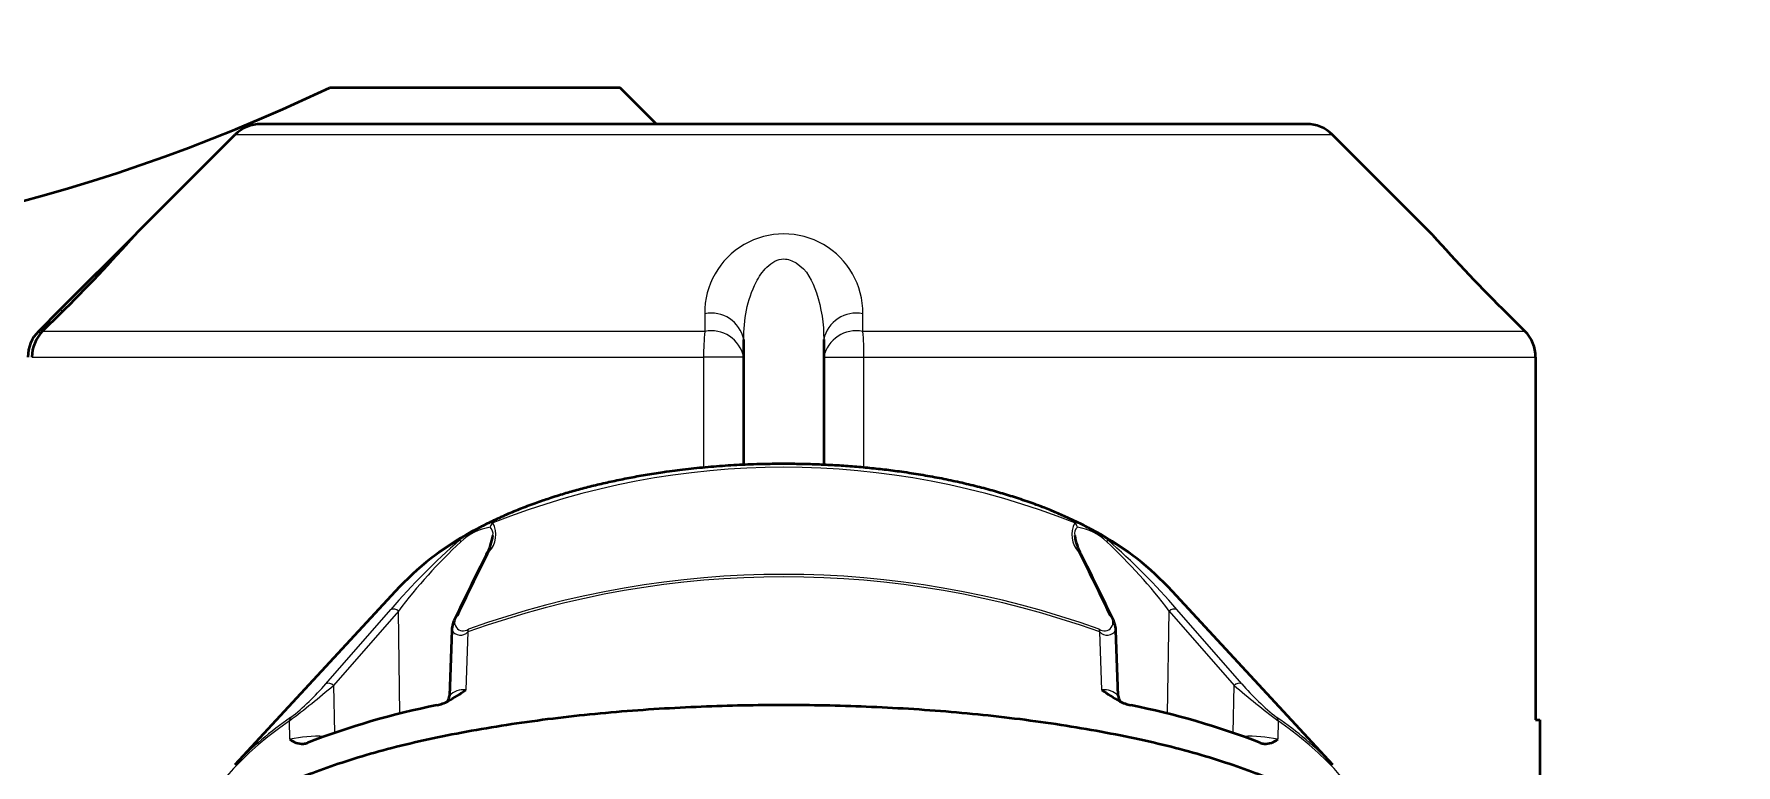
# Model space of a CAD drawing. Header units: millimetres. Extents: x 116 to 5831, y 100 to 4110.
# Drawn here: x 4337 to 4571.1, y 2874 to 2974.6 of the extents above; entities that cross this region are included whole.
import ezdxf

# ---------------------------------------------------------------- set-up
doc = ezdxf.new("R2010")
doc.units = ezdxf.units.MM
doc.header["$MEASUREMENT"] = 0
doc.layers.get('0').update_dxf_attribs({"lineweight": 18})
doc.layers.add('图层0000', color=7, linetype='Continuous', lineweight=25)
doc.layers.add('图层1', color=7, linetype='Continuous', lineweight=35)
doc.dimstyles.new('线性样式 (GB)', dxfattribs={"dimtxt": 2, "dimasz": 2, "dimexe": 1, "dimexo": 0.5, "dimgap": 0.5, "dimtad": 1, "dimdsep": 46, "dimcen": -2.1272670180000004, "dimclrd": 7, "dimclre": 7, "dimclrt": 7, "dimadec": 0, "dimazin": 0, "dimtfac": 0.7, "dimtmove": 0, "dimatfit": 1, "dimfxl": 1, "dimfrac": 2, "dimtolj": 1, "dimtzin": 0, "dimlwd": 18, "dimlwe": 18, "dimarcsym": 0})

# ---------------------------------------------------------------- blocks, each defined once
blk = doc.blocks.new('DimBlk384')
at = {"layer": '图层0000', "color": 7, "linetype": 'Continuous', "lineweight": 18}
blk.add_line((5631.997803654216, 3205.780008773143), (5262.483518123627, 3087.4575106832554), dxfattribs=at)
at = {"layer": '图层0000', "color": 7, "linetype": 'Continuous', "lineweight": -3}
blk.add_solid([(5635.266332677156, 3195.57258257656), (5670.092436838799, 3217.9783251541876), (5628.729274631276, 3215.9874349697266)], dxfattribs=at)
at = {"layer": '图层0000', "color": 7, "linetype": 'Continuous', "lineweight": 18, "char_height": 40, "attachment_point": 8, "line_spacing_factor": 1.2}
for s, insert in [('\\T1.375000;\\W1;\\FSimSun|b0|i0;R', (5060.249381065369, 3029.732666257769)), ('\\T1.500000;\\W1;\\FSimSun|b0|i0;1470', (5168.061878681183, 3029.4341590441763))]:
    blk.add_mtext(s, dxfattribs=dict(at, insert=insert))
blk = doc.blocks.new('DimBlk385')
at = {"layer": '图层0000', "color": 7, "linetype": 'Continuous', "lineweight": 18}
blk.add_line((4405.62611252334, 3088.810141455715), (4394.600311488504, 3062.8451538085933), dxfattribs=at)
at = {"layer": '图层0000', "color": 7, "linetype": 'Continuous', "lineweight": -3}
blk.add_solid([(4415.491463672725, 3084.6209078465877), (4421.260545199197, 3125.628133184001), (4395.7607613739565, 3092.9993750648423)], dxfattribs=at)
at = {"layer": '图层0000', "color": 7, "linetype": 'Continuous', "lineweight": 18, "char_height": 40, "attachment_point": 8, "line_spacing_factor": 1.2}
for s, insert in [('\\T1.375000;\\W1;\\FSimSun|b0|i0;R', (4312.987801918408, 3002.845154050737)), ('\\T1.515625;\\W1;\\FSimSun|b0|i0;387', (4401.005525478741, 3002.5466468371446))]:
    blk.add_mtext(s, dxfattribs=dict(at, insert=insert))
blk = doc.blocks.new('ViewBlk17')
at = {"layer": '图层0000', "linetype": 'Continuous', "lineweight": -3}
h = blk.add_hatch(dxfattribs=at)
h.set_pattern_fill('ANSI31', color=256, scale=63.49999999999999, style=0, pattern_type=2)
h.set_pattern_definition([(45, (0, 0), (-44.90128060534577, 44.90128060534577), [])])
edge = h.paths.add_edge_path(flags=16)
edge.add_arc((4270.114667305365, 2769.690198150795), 1470.0000000000055, 331.97909730321385, 388.02090269678615)
edge.add_spline(control_points=[(5567.795771086701, 3460.286862556928), (4860.443894958458, 3434.6630732931035), (4133.051421422799, 3900.3422680730328), (3795.884771607079, 2896.7597157298487)], knot_values=[0, 0, 0, 0, 1, 1, 1, 1], degree=3, periodic=0)
edge.add_line((3795.884771607079, 2896.7597157298487), (3896.5911502793833, 2869.7755228919414))
edge.add_arc((4270.114667305364, 2769.6901981507963), 386.69999999999965, 194.99999999999994, 525.0000000000003)
edge.add_line((3896.5911502793833, 2669.6048734096503), (3795.884771607079, 2642.620680571744))
edge.add_spline(control_points=[(3795.884771607079, 2642.620680571744), (4133.051421422799, 1639.03812822856), (4860.443894958458, 2104.7173230084895), (5567.795771086701, 2079.0935337446635)], knot_values=[0, 0, 0, 0, 1, 1, 1, 1], degree=3, periodic=0)
at = {"layer": '图层0000', "color": 251, "linetype": 'Continuous', "lineweight": 18}
for p, q in [((4364.650204276643, 2960.725732056727), (4515.579136464761, 2960.725732056728)), ((4340.866027394331, 2936.3677742323575), (4340.579137594017, 2936.654664244862)), ((4338.157469825702, 2933.6546642448616), (4340.600095028972, 2936.0821526279433)), ((4429.230253118114, 2936.0821526279433), (4429.239678536571, 2933.6546642448634)), ((4450.989640274214, 2933.6546642448634), (4450.99906621807, 2936.0821526279433)), ((4539.629243371222, 2936.0821526279433), (4542.0718685765205, 2933.654664244862)), ((4337.869373878092, 2933.3644277474145), (4337.579137594017, 2933.654664244862)), ((4429.239678536571, 2933.6546642448634), (4338.1574698257, 2933.6546642448616)), ((4542.0718685765205, 2933.654664244862), (4450.989640274214, 2933.6546642448634)), ((4336.701263791007, 2930.11913033893), (4429.084356218466, 2930.119130338931)), ((4434.614659783478, 2930.119130338931), (4429.084356218466, 2930.119130338931)), ((4429.084356218466, 2930.119130338931), (4429.084356218466, 2914.906443724751)), ((4445.6146598552905, 2930.1191303389305), (4451.144962279094, 2930.119130338931)), ((4451.144962279094, 2914.9065174076327), (4451.144962279094, 2930.119130338931)), ((4451.144962279094, 2930.119130338931), (4543.528074577806, 2930.11913033893)), ((4543.556276298618, 2930.11913033893), (4543.5280745778055, 2930.11913033893)), ((4543.5280745778055, 2930.11913033893), (4543.5280745778055, 2880.190198150795)), ((4377.096509428471, 2885.139592832304), (4386.03216603836, 2895.362440124282)), ((4387.0841344704295, 2895.150008092389), (4378.142641635079, 2884.9235123427134)), ((4387.311350506406, 2881.021665878051), (4387.0841344704295, 2895.150008092389)), ((4492.917984187579, 2881.0216658780537), (4493.145200223556, 2895.150008092389)), ((4493.145200223556, 2895.150008092389), (4502.086693058906, 2884.9235123427106)), ((4503.132825265513, 2885.1395928323013), (4494.197168655625, 2895.3624401242814)), ((4396.649558010919, 2892.2835025059135), (4396.35450015572, 2884.321068563567)), ((4483.874834538267, 2884.321068563509), (4483.579776683065, 2892.2835025059685)), ((4378.142641635075, 2884.923512342852), (4378.29230909442, 2878.3958965572238)), ((4501.9370255995655, 2878.395896557226), (4502.086693058906, 2884.9235123426793)), ((4372.163590601717, 2877.507483188243), (4372.101163377578, 2880.0540300239245)), ((4508.128171316411, 2880.0540300239795), (4508.065744092269, 2877.5074831882857))]:
    blk.add_line(p, q, dxfattribs=at)
at = {"layer": '图层0000', "color": 7}
blk.add_arc((4270.1146673053645, 2769.6901981507954), 386.69999999999993, 194.99999999999977, 165.00000000000017, dxfattribs=at)
at = {"layer": '图层0000', "color": 251, "linetype": 'Continuous', "lineweight": 18}
for centre, radius, start, end in [((4171.619218614196, 3106.500850982098), 239.9938943861494, 314.757275370623, 318.3974620692724), ((4440.114659668092, 2936.1790705787325), 10.884838034354543, 359.48983504412104, 180.51016495587655), ((4708.6142067480905, 3106.504681047836), 239.99949175052592, 221.60257432249415, 225.2426756014449), ((4430.126273066929, 2931.5789054843553), 4.59152334033199, 12.166942127597263, 101.25328488359321), ((4450.103046157368, 2931.578906614475), 4.591522253784005, 78.74671099488826, 167.83306937547846), ((4341.715474824975, 2930.121546845482), 5.014211616264907, 135.20108926360408, 180.02761264233536), ((4464.566008098436, 2930.33153675648), 35.482287646340055, 174.62603327883738, 180.3429898341274), ((4430.129043756952, 2929.153253497709), 4.588427749222114, 12.151818620297101, 101.1762597042483), ((4450.100460939233, 2929.152738584068), 4.588896876711203, 78.82726333251952, 167.83196188840236), ((4415.6632393814525, 2930.331536766228), 35.48235866279877, 359.65701083661963, 5.373955917933345), ((4538.513863485867, 2930.1215468552296), 5.014211674236293, 359.9723872466022, 44.79890992162027), ((4440.114667346992, 2806.6621155120774), 108.28723826915116, 68.30252983549236, 111.69747016449935), ((4403.556386084893, 2895.0115417089314), 12.758940448356164, 116.58549064222802, 128.9075506051909), ((4401.041130675248, 2898.9820947141525), 7.830245584043699, 99.67455087846102, 133.34998669519365), ((4399.766982191531, 2905.895498132035), 1.416657196691637, 77.22429540676423, 134.44461133964492), ((4397.009928089079, 2905.651668365711), 3.4740292730368516, 317.1022236496084, 27.896514176733366), ((4400.731435930251, 2906.4783755623384), 1.0305199358497856, 129.19013428904776, 167.5250966966569), ((4398.7840894592155, 2905.7630038487414), 1.328749385542959, 350.1699812245016, 44.90303924796113), ((4483.216206225519, 2905.651246991913), 3.4713984508875195, 152.0726247745707, 222.92863739887838), ((4481.445466805399, 2905.762944955469), 1.3289479027977662, 135.10190564850612, 189.82233788251193), ((4480.462734336833, 2905.8968454086294), 1.415427869998023, 45.528238102457664, 102.80283844742819), ((4479.497898763749, 2906.4783755623585), 1.0305199358325026, 12.47490330255509, 50.80986570995596), ((4479.1882040186665, 2898.982094714072), 7.830245584138597, 46.650013305042854, 80.32544912110338), ((4476.666500301702, 2895.002285602055), 12.770193168961313, 51.09601911053777, 63.42178717428603), ((4458.015114691854, 2833.392810963203), 94.98305025220648, 131.12616073778906, 139.2750641973267), ((4447.643079022102, 2849.2218288351487), 76.00515387194419, 133.14618331640656, 142.82315453040016), ((4413.015735201981, 2873.9656784766526), 35.56276245384196, 119.42757144206152, 136.45425416839964), ((4396.245267562546, 2905.10683955961), 0.7218675655920423, 193.35957568628092, 216.63928610919396), ((4483.984067131354, 2905.1068395596412), 0.7218675656499143, 323.3607138924047, 346.6404243134557), ((4432.576039264164, 2849.212624989077), 76.01885572478257, 37.17771965040171, 46.852942502918744), ((4422.200243463905, 2833.3789319572224), 95.00269744464049, 40.72577984937417, 48.87299521562328), ((4467.217610747494, 2873.97133728308), 35.55586294620345, 43.54347600486287, 60.57357817110196), ((4940.0596221485275, 2634.2048895268617), 603.780175552501, 153.53428268935204, 154.4561464484423), ((4399.892278088415, 2902.5939071813127), 0.770777475388556, 115.95833562307412, 152.90415872847564), ((4480.337056621721, 2902.593907201706), 0.7707774499971105, 27.095822109695526, 64.04166479355723), ((3940.1699918020895, 2634.205025758481), 603.7798648483478, 25.54385331434282, 26.465717547833542), ((4440.114667346992, 2771.3821672930662), 128.47703524688023, 70.2260358208653, 109.7739641791347), ((4440.114667346993, 2771.7457119538126), 128.4588300684985, 70.2557089562275, 109.74429104377303), ((4386.402976270797, 2894.487798881842), 0.9499987007673594, 44.19186285538841, 112.97485369073641), ((4396.016071270998, 2893.6109920171343), 1.1882975148010833, 127.32096339893701, 306.2263851925961), ((4395.59335634775, 2893.8440386005323), 0.7716941435270006, 112.69388016391967, 153.69754489474118), ((4484.212945957259, 2893.6112292844264), 1.1883013666116424, 233.79272376654163, 52.6599276422571), ((4484.635978382479, 2893.8440386495035), 0.7716940843736287, 26.302415773947185, 67.30612091635396), ((4493.826358423186, 2894.4877988818434), 0.9499987007646365, 67.02514630918866, 135.8081371446138), ((4395.629153075137, 2893.229822141923), 1.3916706099508713, 210.16132312661313, 317.1572766268957), ((4397.424296255651, 2892.329939881127), 0.7761287120573802, 155.45040826681839, 183.43017287211168), ((4482.805038438335, 2892.3299398811246), 0.7761287120564229, 356.56982712798083, 24.54959173332902), ((4484.600077672005, 2893.2311287185676), 1.39248323044589, 222.88505054043952, 329.78929863078514), ((4305.543541661556, 2968.813379573084), 110.94205307679508, 306.86498501011437, 310.8732281921175), ((4351.255414904734, 2907.17772331992), 33.962352120751795, 308.2200011749703, 319.54137041335287), ((4377.458962260029, 2884.253959401289), 0.9569318832797797, 44.40190932633921, 112.25723895796293), ((4502.770372433955, 2884.253959401288), 0.9569318832777506, 67.74276104200617, 135.59809067371998), ((4574.68707482946, 2968.8149698754705), 110.94409439082838, 229.12680869776153, 233.13497810006828), ((4528.9736571954945, 2907.177450260503), 33.9619751318926, 220.45856654602667, 231.78006186574683), ((4396.13270022421, 2881.4515359147317), 2.878091873517769, 85.58012277803716, 134.61153714236588), ((4484.094381954263, 2881.4428623297517), 2.886567545080536, 45.49248249872953, 94.36203204263934), ((4399.296716576745, 2840.960853628483), 47.89129791778376, 124.35996092215328, 136.43224764409817), ((4372.816854072772, 2880.0366585922493), 0.7159014861167984, 140.13808726661625, 178.60957487473854), ((4507.412480621211, 2880.0366585922493), 0.7159014861201852, 1.3904251255090807, 39.86191273345805), ((4480.922222260396, 2840.948598418313), 47.90728204242871, 43.5698500851337, 55.638047613335395), ((4376.015112894596, 2859.5205701762684), 18.3946531272572, 87.33971465797616, 102.08617984567385), ((4504.214221799388, 2859.5205701762484), 18.394653127279827, 77.91382015433851, 92.66028534196384)]:
    blk.add_arc(centre, radius, start, end, dxfattribs=at)
blk.add_open_spline([(4434.614660046078, 2932.546618722011), (4434.6146601979835, 2935.227108487629), (4435.174544650746, 2938.777468753865), (4437.614751954638, 2942.6095330800417), (4439.819289393578, 2943.975578949603), (4443.079520506821, 2942.659389424495), (4445.075318399687, 2938.454881688372), (4445.614660167464, 2934.688523594352), (4445.614660046078, 2932.54661872201)], degree=3, knots=[0, 0, 0, 0, 0.0090646994057667, 0.011784109227497, 0.014503519049227, 0.01631645893038, 0.02175527857384, 0.029007038098454, 0.029007038098454, 0.029007038098454, 0.029007038098454], dxfattribs=at)
for points, weights in [([(4340.5896619371115, 2936.092647980833), (4340.589661926699, 2936.092647970482), (4340.600095028973, 2936.0821526279424)], [0.9855637691013716, 0.9920207970566164, 1]), ([(4539.6396765457675, 2936.092647980833), (4539.639676535356, 2936.0926479911836), (4539.629243371222, 2936.0821526279424)], [0.9855637438325093, 0.9920207814437503, 1]), ([(4338.147541370215, 2933.6646490583453), (4338.147541424095, 2933.664648983852), (4338.157469825698, 2933.654664244863)], [0.9858979626286216, 0.9922246474491523, 1]), ([(4542.081797112664, 2933.6646490583457), (4542.081797102511, 2933.6646490684416), (4542.071868576523, 2933.654664244863)], [0.9858978562644161, 0.9922245820894879, 1])]:
    blk.add_rational_spline(points, weights, degree=2, dxfattribs=at)
for points in [[(4372.101163377578, 2880.0540300238576), (4363.701690340411, 2874.1520844619727), (4359.413649711177, 2868.2861826163667), (4359.41461162118, 2863.3296069965063)], [(4520.814733692421, 2863.331850401916), (4520.814531650643, 2868.256117067852), (4516.523151951268, 2874.1552410783434), (4508.128171316408, 2880.0540300238595)]]:
    blk.add_open_spline(points, degree=3, dxfattribs=at)
at = {"layer": '图层1', "color": 7, "linetype": 'Continuous', "lineweight": 35}
for p, q in [((4417.614667305373, 2967.1901981507926), (4377.614667305373, 2967.1901981507926)), ((4422.614667305372, 2962.1901981507935), (4417.614667305373, 2967.1901981507926)), ((4512.04360255883, 2962.190198150795), (4368.18573818256, 2962.1901981507945)), ((4351.079136464762, 2947.154664244862), (4364.650204276628, 2960.725732056728)), ((4529.1502046523265, 2947.154663869162), (4515.579136464761, 2960.725732056728)), ((4350.871971225086, 2946.9474987819735), (4340.579137594017, 2936.6546642448616)), ((4340.579137594017, 2936.6546642448616), (4337.57913759402, 2933.6546642448616)), ((4340.589661937111, 2936.092647980833), (4338.147541370217, 2933.6646490583453)), ((4542.081797112661, 2933.6646490583453), (4539.6396765457675, 2936.092647980833)), ((4434.614659783478, 2930.119130338931), (4434.614660046068, 2932.54661872201)), ((4445.614660046089, 2932.54661872201), (4445.614659783499, 2930.119130338931)), ((4434.614659783478, 2915.28795961749), (4434.614659783478, 2930.119130338931)), ((4445.614659783499, 2930.119130338931), (4445.614659783498, 2915.287773322563)), ((4543.556276298617, 2930.11913033893), (4543.556276298617, 2880.190198150795)), ((4387.238494594191, 2898.465539791434), (4364.595782752724, 2873.966988309184)), ((4515.631707292635, 2873.968984148717), (4492.990112960182, 2898.466326528791)), ((4394.425897495325, 2892.530396193901), (4394.111645848212, 2883.5011407996467)), ((4486.11765327828, 2883.502163962027), (4485.8033970457855, 2892.5315485191636)), ((4543.5280745778055, 2880.190198150795), (4544.114670370694, 2880.190198150795)), ((4544.1146703706945, 2880.190198150795), (4544.1146703706945, 2872.190198150795))]:
    blk.add_line(p, q, dxfattribs=at)
for centre, radius, start, end in [((4270.114667305372, 3192.8974200113207), 249.9999999999957, 244.53243985752718, 295.4675601424731), ((4368.185738182559, 2957.1901981507935), 5.000000000001195, 90, 134.9990097344395), ((4512.043602558831, 2957.190198150798), 4.999999999995902, 44.99999998651382, 89.99998516031555), ((4167.281688178818, 3110.751273834807), 246.05139575585267, 314.77760429847433, 318.2597573755243), ((4354.614670371049, 2943.6191303385804), 5.000000000497425, 135.00000000004422, 138.35918144169386), ((4525.613940543707, 2943.6184406784387), 5.001003692493776, 41.687239739505586, 44.9996685150931), ((4712.940584495774, 3110.7444260136576), 246.04155800661712, 221.73933462664658, 225.22244048880745), ((4341.1146714999495, 2930.11913033893), 4.999999999997371, 134.99999999998528, 180), ((4341.673062184263, 2930.1191303389282), 5.0000000000028075, 134.83853235746554, 180.00002839872928), ((4538.556276298614, 2930.1191303389296), 5.000000000003286, 359.9999825263165, 45.161368220092456), ((4416.267213856667, 2870.8118550200697), 40.092313810959865, 117.32529282659976, 136.38863297357798), ((4424.93382497301, 2855.73152036595), 57.473496327228695, 117.0940044092199, 118.0870617277534), ((4455.323088671308, 2855.783771004567), 57.41441471812712, 61.91266942660274, 62.91781223512709), ((4463.968691339092, 2870.819681692012), 40.08215468037183, 43.609578832626006, 62.65880188576637), ((4392.707850388859, 2906.6175069940123), 7.464224700693758, 330.52675674457026, 351.6701496793998), ((4487.521079112654, 2906.6173444959404), 7.463791994482202, 188.32843828244918, 209.4736876893055), ((4920.125981700659, 2641.505872547841), 582.8446912878768, 153.34885516375712, 154.30826744144778), ((3960.1033561952113, 2641.5058741215253), 582.8446877202973, 25.69173255559878, 26.65114483916992), ((4398.679090450988, 2892.2045300856744), 4.265666664685765, 152.32136078668174, 175.61599581448743), ((4481.533262253848, 2892.1978283750077), 4.283818825903713, 4.4492460689346185, 27.652512720891608), ((4390.956768012062, 2888.443781493668), 6.4231068669701195, 282.8830716037807, 297.45614776050354), ((4392.846968007491, 2883.5194655926643), 1.26461614569868, 318.67134861786116, 359.18339837431887), ((4386.454531750521, 2896.9454657507376), 16.04321597321188, 297.7249071261563, 308.10330666038044), ((4493.773919351617, 2896.9441831828562), 16.0416614735937, 231.89634991935955, 242.2772327717444), ((4487.382366686486, 2883.5194655926634), 1.2646161456938945, 180.81660162401536, 221.3286513821201), ((4489.272397629692, 2888.4432506832827), 6.422551726539735, 242.5466977733778, 257.1173427432585), ((4413.860313184371, 2774.698181324261), 109.60780909425951, 101.29691257157111, 111.00918885422652), ((4466.369021509624, 2774.698181324283), 109.6078090942392, 68.99081114577504, 78.70308742843159), ((4373.8974384953835, 2879.5810759525775), 2.7029642007922385, 230.0991019122825, 272.69647842175823), ((4373.779958615939, 2878.9536357082447), 2.086919877062309, 276.73202605943385, 292.06647553679255), ((4506.449320795292, 2878.9534530582437), 2.086729837757859, 247.9330471164156, 263.28449987763577), ((4506.331706613265, 2879.5814758466704), 2.703392595587619, 267.3199538864865, 309.89854395320634)]:
    blk.add_arc(centre, radius, start, end, dxfattribs=at)
blk.add_open_spline([(4481.454298006556, 2906.9068394937926), (4473.9024193937585, 2910.775058843119), (4454.359643761873, 2915.015092350026), (4436.75701714259, 2915.5742591229464), (4425.375394061854, 2914.585049231501), (4408.009070388565, 2911.643006329575), (4398.755127627815, 2906.8966805003047)], degree=2, knots=[0.1569341099012485, 0.1569341099012485, 0.1569341099012485, 0.3239430672548353, 0.47277542676310447, 0.5749581704475564, 0.63935728649835, 0.843288671270869, 0.843288671270869, 0.843288671270869], dxfattribs=at)
blk.add_rational_spline([(4359.414667346993, 2859.111323690781), (4359.414667346992, 2882.2516763215162), (4440.114667346992, 2882.251676321518), (4520.814667346993, 2882.251676321519), (4520.814667346994, 2859.111321411311), (4520.814667346992, 2859.1113191318386)], [1, 0.70710678118655, 1, 0.70710678118655, 0.9999999591973139, 0.9999999183946391], degree=2, knots=[0, 0, 0, 0.25, 0.25, 0.5, 0.5000000348272711, 0.5000000348272711, 0.5000000348272711], dxfattribs=at)

msp = doc.modelspace()

# ---------------------------------------------------------------- linework, layer by layer
at = {"layer": '图层0000', "color": 7}
msp.add_open_spline([(3795.884771607079, 2896.7597157298487), (4133.051421422799, 3900.3422680730328), (4860.443894958458, 3434.6630732931035), (5567.795771086701, 3460.286862556928)], degree=3, dxfattribs=at)

# ---------------------------------------------------------------- block references
msp.add_blockref('ViewBlk17', (0, 0))

# ---------------------------------------------------------------- dimensions: what is measured, and where the dimension line sits
at = {"layer": '图层0000', "color": 7, "linetype": 'Continuous', "lineweight": -3}
for center, mpoint, override, picture, middle in [((4270.114667305366, 2769.6901981507954), (5670.092436838799, 3217.9783251541876), {"dimscale": 1, "dimtxt": 40, "dimasz": 40, "dimexe": 20, "dimexo": 10, "dimgap": 20, "dimtad": 1, "dimtih": 1, "dimtoh": 1, "dimdec": 2, "dimlfac": 1, "dimrnd": 0, "dimzin": 8, "dimdsep": 46, "dimlunit": 2, "dimpost": 'R<>', "dimtxsty": 'Standard', "dimsah": 0, "dimtsz": 0, "dimcen": 0, "dimdle": 0, "dimse1": 0, "dimse2": 0, "dimsd1": 0, "dimsd2": 0, "dimclrd": 7, "dimclre": 7, "dimclrt": 7, "dimaunit": 0, "dimadec": 0, "dimazin": 2, "dimtol": 0, "dimlim": 0, "dimtp": 0, "dimtm": 0, "dimtfac": 0.699999988079071, "dimtdec": 2, "dimtix": 0, "dimtofl": 0, "dimtmove": 2, "dimatfit": 1, "dimtfillclr": 0, "dimfrac": 2, "dimtzin": 0, "dimlwd": 18, "dimlwe": 18}, 'DimBlk384', (5144.6710205078125, 3049.732666015625)), ((4270.1146673053645, 2769.6901981507954), (4421.260545199197, 3125.628133184001), {"dimscale": 1, "dimtxt": 40, "dimasz": 40, "dimexe": 20, "dimexo": 10, "dimgap": 20, "dimtad": 1, "dimtih": 1, "dimtoh": 1, "dimdec": 0, "dimlfac": 1, "dimrnd": 0, "dimzin": 8, "dimdsep": 46, "dimlunit": 2, "dimpost": 'R<>', "dimtxsty": 'Standard', "dimsah": 0, "dimtsz": 0, "dimcen": 0, "dimdle": 0, "dimse1": 0, "dimse2": 0, "dimsd1": 0, "dimsd2": 0, "dimclrd": 7, "dimclre": 7, "dimclrt": 7, "dimaunit": 0, "dimadec": 0, "dimazin": 2, "dimtol": 0, "dimlim": 0, "dimtp": 0, "dimtm": 0, "dimtfac": 0.699999988079071, "dimtdec": 2, "dimtix": 0, "dimtofl": 0, "dimtmove": 2, "dimatfit": 1, "dimtfillclr": 0, "dimfrac": 2, "dimtzin": 0, "dimlwd": 18, "dimlwe": 18}, 'DimBlk385', (4377.614667305371, 3022.8451538085933))]:
    dim = msp.add_radius_dim(center=center, mpoint=mpoint, text='\\T1.25;\\W1;\\FSimSun;<>', dimstyle='线性样式 (GB)', override=override, dxfattribs=at)
    dim.commit()
    dim.dimension.update_dxf_attribs({"geometry": picture, "text_midpoint": middle, "dimtype": 164})

doc.saveas('drawing.dxf')
